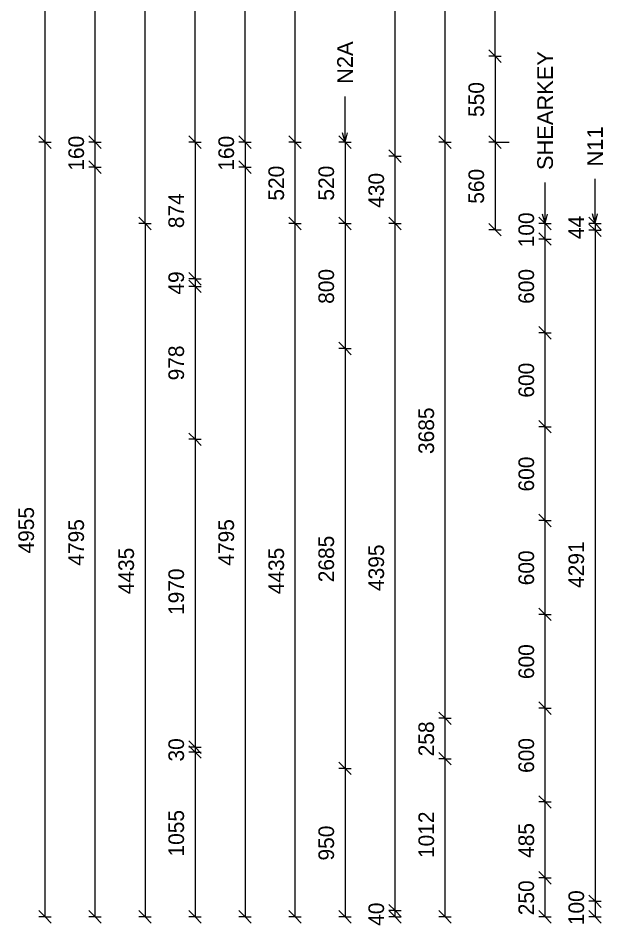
# Model space of a CAD drawing. Header units: millimetres. Extents: x -3747 to 9422, y -2678 to 8176.
# Drawn here: x -3747 to -5, y -1452 to 4353 of the extents above; entities that cross this region are included whole.
import ezdxf

# ---------------------------------------------------------------- set-up
doc = ezdxf.new("R2010")
doc.units = ezdxf.units.MM
for name, color, linetype, lineweight in [('A-ANNO-DIMS', 211, 'Continuous', 9), ('A-ANNO-DIMS-40', 211, 'Continuous', 9), ('A-DETL-MBND', 5, 'Continuous', 18), ('A-DETL-THIN', 151, 'Continuous', 18), ('G-ANNO-TEXT', 231, 'Continuous', 9)]:
    doc.layers.add(name, color=color, linetype=linetype, lineweight=lineweight)
doc.styles.add('Arial_1', font='arial.ttf', dxfattribs={"height": 100})
doc.styles.add('Nirmala UI Semilight', font='NirmalaS.ttf', dxfattribs={"height": 100})
doc.dimstyles.new('Arrow_Filled_-_2_5_NI_UI', dxfattribs={"dimscale": 304.8, "dimtxt": 104.736395, "dimasz": 0.262467, "dimexe": 0.131234, "dimexo": 0.0625, "dimgap": 0.131234, "dimtad": 1, "dimdec": 4, "dimzin": 0, "dimdsep": 46, "dimtxsty": 'Nirmala UI Semilight', "dimblk1": 'OBLIQUE', "dimblk2": 'OBLIQUE', "dimsah": 1, "dimcen": 0.09, "dimazin": 0, "dimtfac": 1, "dimtdec": 4, "dimtix": 1, "dimtmove": 0, "dimatfit": 3, "dimfxl": 0.131234, "dimfxlon": 1, "dimtvp": 1, "dimtolj": 1, "dimtzin": 0, "dimarcsym": 2})

# ---------------------------------------------------------------- blocks, each defined once
blk = doc.blocks.new('DIMBLOCK1-Elevation Front')
at = {"layer": 'A-ANNO-DIMS-40'}
for p, q in [((-3254.8, 3400), (-3294.8, 3440)), ((-3254.8, 3400), (-3294.8, 3400)), ((-3254.8, -1395), (-3254.8, 3400)), ((-3254.8, 3400), (-3214.8, 3360)), ((-3254.8, 3400), (-3214.8, 3400)), ((-3254.8, -1395), (-3294.8, -1355)), ((-3254.8, -1395), (-3294.8, -1395)), ((-3254.8, -1395), (-3214.8, -1435)), ((-3254.8, -1395), (-3214.8, -1395))]:
    blk.add_line(p, q, dxfattribs=at)
at = {"layer": 'A-ANNO-DIMS-40', "color": 0, "insert": (-3425.3, 851.1), "char_height": 100, "width": 363.34, "attachment_point": 1, "rotation": 90, "line_spacing_factor": 1.142579, "style": 'Nirmala UI Semilight'}
blk.add_mtext('4795', dxfattribs=at)
blk = doc.blocks.new('_Oblique')
at = {"color": 0, "linetype": 'ByBlock', "lineweight": -2}
blk.add_line((-0.5, -0.5), (0.5, 0.5), dxfattribs=at)
blk = doc.blocks.new('DIMBLOCK2-Elevation Front')
at = {"layer": 'A-ANNO-DIMS-40'}
for p, q in [((-3254.8, 3560), (-3294.8, 3600)), ((-3254.8, 3560), (-3294.8, 3560)), ((-3254.8, 3400), (-3254.8, 3560)), ((-3254.8, 3560), (-3214.8, 3520)), ((-3254.8, 3560), (-3214.8, 3560)), ((-3254.8, 3400), (-3294.8, 3440)), ((-3254.8, 3400), (-3294.8, 3400)), ((-3254.8, 3400), (-3214.8, 3360)), ((-3254.8, 3400), (-3214.8, 3400))]:
    blk.add_line(p, q, dxfattribs=at)
at = {"layer": 'A-ANNO-DIMS-40', "color": 0, "insert": (-3425.3, 3377.2), "char_height": 100, "width": 246.797, "attachment_point": 1, "rotation": 90, "line_spacing_factor": 1.142579, "style": 'Nirmala UI Semilight'}
blk.add_mtext('160', dxfattribs=at)
blk = doc.blocks.new('DIMBLOCK17-Elevation Front')
at = {"layer": 'A-ANNO-DIMS-40'}
for p, q in [((-54.8, 3040), (-94.8, 3080)), ((-54.8, 3040), (-94.8, 3040)), ((-54.8, 2996), (-94.8, 3036)), ((-54.8, 3040), (-54.8, 2996)), ((-54.8, 3040), (-14.8, 3000)), ((-54.8, 3040), (-14.8, 3040)), ((-54.8, 2996), (-94.8, 2996)), ((-54.8, 2996), (-14.8, 2956)), ((-54.8, 2996), (-14.8, 2996))]:
    blk.add_line(p, q, dxfattribs=at)
at = {"layer": 'A-ANNO-DIMS-40', "color": 0, "insert": (-225.3, 2939.9), "char_height": 100, "width": 187.383, "attachment_point": 1, "rotation": 90, "line_spacing_factor": 1.142579, "style": 'Nirmala UI Semilight'}
blk.add_mtext('44', dxfattribs=at)
blk = doc.blocks.new('DIMBLOCK18-Elevation Front')
at = {"layer": 'A-ANNO-DIMS-40'}
for p, q in [((-54.8, 2996), (-94.8, 3036)), ((-54.8, 2996), (-94.8, 2996)), ((-54.8, 2996), (-54.8, -1295)), ((-54.8, 2996), (-14.8, 2956)), ((-54.8, 2996), (-14.8, 2996)), ((-54.8, -1295), (-94.8, -1255)), ((-54.8, -1295), (-94.8, -1295)), ((-54.8, -1295), (-14.8, -1335)), ((-54.8, -1295), (-14.8, -1295))]:
    blk.add_line(p, q, dxfattribs=at)
at = {"layer": 'A-ANNO-DIMS-40', "color": 0, "insert": (-225.3, 708.6), "char_height": 100, "width": 340.488, "attachment_point": 1, "rotation": 90, "line_spacing_factor": 1.142579, "style": 'Nirmala UI Semilight'}
blk.add_mtext('4291', dxfattribs=at)
blk = doc.blocks.new('DIMBLOCK19-Elevation Front')
at = {"layer": 'A-ANNO-DIMS-40'}
for p, q in [((-54.8, -1295), (-94.8, -1255)), ((-54.8, -1295), (-94.8, -1295)), ((-54.8, -1295), (-54.8, -1395)), ((-54.8, -1295), (-14.8, -1335)), ((-54.8, -1295), (-14.8, -1295)), ((-54.8, -1395), (-94.8, -1355)), ((-54.8, -1395), (-94.8, -1395)), ((-54.8, -1395), (-14.8, -1435)), ((-54.8, -1395), (-14.8, -1395))]:
    blk.add_line(p, q, dxfattribs=at)
at = {"layer": 'A-ANNO-DIMS-40', "color": 0, "insert": (-225.3, -1447.8), "char_height": 100, "width": 246.797, "attachment_point": 1, "rotation": 90, "line_spacing_factor": 1.142579, "style": 'Nirmala UI Semilight'}
blk.add_mtext('100', dxfattribs=at)
blk = doc.blocks.new('DIMBLOCK22-Elevation Front')
at = {"layer": 'A-ANNO-DIMS-40'}
for p, q in [((-694.8, 4110), (-734.8, 4150)), ((-694.8, 4110), (-734.8, 4110)), ((-694.8, 4110), (-694.8, 3560)), ((-694.8, 4110), (-654.8, 4070)), ((-694.8, 4110), (-654.8, 4110)), ((-694.8, 3560), (-734.8, 3600)), ((-694.8, 3560), (-734.8, 3560)), ((-694.8, 3560), (-654.8, 3520)), ((-694.8, 3560), (-603.7, 3560))]:
    blk.add_line(p, q, dxfattribs=at)
at = {"layer": 'A-ANNO-DIMS-40', "color": 0, "insert": (-865.3, 3720.7), "char_height": 100, "width": 274.219, "attachment_point": 1, "rotation": 90, "line_spacing_factor": 1.142579, "style": 'Nirmala UI Semilight'}
blk.add_mtext('550', dxfattribs=at)
blk = doc.blocks.new('DIMBLOCK23-Elevation Front')
at = {"layer": 'A-ANNO-DIMS-40'}
for p, q in [((-694.8, 3560), (-734.8, 3600)), ((-694.8, 3560), (-734.8, 3560)), ((-694.8, 3560), (-694.8, 3000)), ((-694.8, 3560), (-654.8, 3520)), ((-694.8, 3560), (-603.7, 3560)), ((-694.8, 3000), (-734.8, 3040)), ((-694.8, 3000), (-734.8, 3000)), ((-694.8, 3000), (-654.8, 2960)), ((-694.8, 3000), (-654.8, 3000))]:
    blk.add_line(p, q, dxfattribs=at)
at = {"layer": 'A-ANNO-DIMS-40', "color": 0, "insert": (-865.3, 3165.7), "char_height": 100, "width": 274.219, "attachment_point": 1, "rotation": 90, "line_spacing_factor": 1.142579, "style": 'Nirmala UI Semilight'}
blk.add_mtext('560', dxfattribs=at)
blk = doc.blocks.new('DIMBLOCK24-Elevation Front')
at = {"layer": 'A-ANNO-DIMS-40'}
for p, q in [((-1334.8, -1355), (-1374.8, -1315)), ((-1334.8, -1355), (-1374.8, -1355)), ((-1334.8, -1395), (-1374.8, -1355)), ((-1334.8, -1395), (-1334.8, -1355)), ((-1334.8, -1355), (-1294.8, -1395)), ((-1334.8, -1355), (-1294.8, -1355)), ((-1334.8, -1395), (-1374.8, -1395)), ((-1334.8, -1395), (-1294.8, -1435)), ((-1334.8, -1395), (-1294.8, -1395))]:
    blk.add_line(p, q, dxfattribs=at)
at = {"layer": 'A-ANNO-DIMS-40', "color": 0, "insert": (-1505.3, -1452.1), "char_height": 100, "width": 185.098, "attachment_point": 1, "rotation": 90, "line_spacing_factor": 1.142579, "style": 'Nirmala UI Semilight'}
blk.add_mtext('40', dxfattribs=at)
blk = doc.blocks.new('DIMBLOCK25-Elevation Front')
at = {"layer": 'A-ANNO-DIMS-40'}
for p, q in [((-1334.8, 3040), (-1374.8, 3080)), ((-1334.8, 3040), (-1374.8, 3040)), ((-1334.8, -1355), (-1334.8, 3040)), ((-1334.8, 3040), (-1294.8, 3000)), ((-1334.8, 3040), (-1294.8, 3040)), ((-1334.8, -1355), (-1374.8, -1315)), ((-1334.8, -1355), (-1374.8, -1355)), ((-1334.8, -1355), (-1294.8, -1395)), ((-1334.8, -1355), (-1294.8, -1355))]:
    blk.add_line(p, q, dxfattribs=at)
at = {"layer": 'A-ANNO-DIMS-40', "color": 0, "insert": (-1505.3, 689.2), "char_height": 100, "width": 367.91, "attachment_point": 1, "rotation": 90, "line_spacing_factor": 1.142579, "style": 'Nirmala UI Semilight'}
blk.add_mtext('4395', dxfattribs=at)
blk = doc.blocks.new('DIMBLOCK26-Elevation Front')
at = {"layer": 'A-ANNO-DIMS-40'}
for p, q in [((-1334.8, 3470), (-1374.8, 3510)), ((-1334.8, 3470), (-1374.8, 3470)), ((-1334.8, 3040), (-1334.8, 3470)), ((-1334.8, 3470), (-1294.8, 3430)), ((-1334.8, 3470), (-1294.8, 3470)), ((-1334.8, 3040), (-1374.8, 3080)), ((-1334.8, 3040), (-1374.8, 3040)), ((-1334.8, 3040), (-1294.8, 3000)), ((-1334.8, 3040), (-1294.8, 3040))]:
    blk.add_line(p, q, dxfattribs=at)
at = {"layer": 'A-ANNO-DIMS-40', "color": 0, "insert": (-1505.3, 3139.8), "char_height": 100, "width": 276.504, "attachment_point": 1, "rotation": 90, "line_spacing_factor": 1.142579, "style": 'Nirmala UI Semilight'}
blk.add_mtext('430', dxfattribs=at)
blk = doc.blocks.new('DIMBLOCK37-Elevation Front')
at = {"layer": 'A-ANNO-DIMS-40'}
for p, q in [((-374.8, -1145), (-414.8, -1105)), ((-374.8, -1145), (-414.8, -1145)), ((-374.8, -1395), (-374.8, -1145)), ((-374.8, -1145), (-334.8, -1185)), ((-374.8, -1145), (-334.8, -1145)), ((-374.8, -1395), (-414.8, -1355)), ((-374.8, -1395), (-414.8, -1395)), ((-374.8, -1395), (-334.8, -1435)), ((-374.8, -1395), (-334.8, -1395))]:
    blk.add_line(p, q, dxfattribs=at)
at = {"layer": 'A-ANNO-DIMS-40', "color": 0, "insert": (-545.3, -1384.3), "char_height": 100, "width": 274.219, "attachment_point": 1, "rotation": 90, "line_spacing_factor": 1.142579, "style": 'Nirmala UI Semilight'}
blk.add_mtext('250', dxfattribs=at)
blk = doc.blocks.new('DIMBLOCK38-Elevation Front')
at = {"layer": 'A-ANNO-DIMS-40'}
for p, q in [((-374.8, -660), (-414.8, -620)), ((-374.8, -660), (-414.8, -660)), ((-374.8, -1145), (-374.8, -660)), ((-374.8, -660), (-334.8, -700)), ((-374.8, -660), (-334.8, -660)), ((-374.8, -1145), (-414.8, -1105)), ((-374.8, -1145), (-414.8, -1145)), ((-374.8, -1145), (-334.8, -1185)), ((-374.8, -1145), (-334.8, -1145))]:
    blk.add_line(p, q, dxfattribs=at)
at = {"layer": 'A-ANNO-DIMS-40', "color": 0, "insert": (-545.3, -1017.7), "char_height": 100, "width": 276.504, "attachment_point": 1, "rotation": 90, "line_spacing_factor": 1.142579, "style": 'Nirmala UI Semilight'}
blk.add_mtext('485', dxfattribs=at)
blk = doc.blocks.new('DIMBLOCK39-Elevation Front')
at = {"layer": 'A-ANNO-DIMS-40'}
for p, q in [((-374.8, -60), (-414.8, -20)), ((-374.8, -60), (-414.8, -60)), ((-374.8, -660), (-374.8, -60)), ((-374.8, -60), (-334.8, -100)), ((-374.8, -60), (-334.8, -60)), ((-374.8, -660), (-414.8, -620)), ((-374.8, -660), (-414.8, -660)), ((-374.8, -660), (-334.8, -700)), ((-374.8, -660), (-334.8, -660))]:
    blk.add_line(p, q, dxfattribs=at)
at = {"layer": 'A-ANNO-DIMS-40', "color": 0, "insert": (-545.3, -474.3), "char_height": 100, "width": 274.219, "attachment_point": 1, "rotation": 90, "line_spacing_factor": 1.142579, "style": 'Nirmala UI Semilight'}
blk.add_mtext('600', dxfattribs=at)
blk = doc.blocks.new('DIMBLOCK40-Elevation Front')
at = {"layer": 'A-ANNO-DIMS-40'}
for p, q in [((-374.8, 540), (-414.8, 580)), ((-374.8, 540), (-414.8, 540)), ((-374.8, -60), (-374.8, 540)), ((-374.8, 540), (-334.8, 500)), ((-374.8, 540), (-334.8, 540)), ((-374.8, -60), (-414.8, -20)), ((-374.8, -60), (-414.8, -60)), ((-374.8, -60), (-334.8, -100)), ((-374.8, -60), (-334.8, -60))]:
    blk.add_line(p, q, dxfattribs=at)
at = {"layer": 'A-ANNO-DIMS-40', "color": 0, "insert": (-545.3, 125.7), "char_height": 100, "width": 274.219, "attachment_point": 1, "rotation": 90, "line_spacing_factor": 1.142579, "style": 'Nirmala UI Semilight'}
blk.add_mtext('600', dxfattribs=at)
blk = doc.blocks.new('DIMBLOCK41-Elevation Front')
at = {"layer": 'A-ANNO-DIMS-40'}
for p, q in [((-374.8, 1140), (-414.8, 1180)), ((-374.8, 1140), (-414.8, 1140)), ((-374.8, 540), (-374.8, 1140)), ((-374.8, 1140), (-334.8, 1100)), ((-374.8, 1140), (-334.8, 1140)), ((-374.8, 540), (-414.8, 580)), ((-374.8, 540), (-414.8, 540)), ((-374.8, 540), (-334.8, 500)), ((-374.8, 540), (-334.8, 540))]:
    blk.add_line(p, q, dxfattribs=at)
at = {"layer": 'A-ANNO-DIMS-40', "color": 0, "insert": (-545.3, 725.7), "char_height": 100, "width": 274.219, "attachment_point": 1, "rotation": 90, "line_spacing_factor": 1.142579, "style": 'Nirmala UI Semilight'}
blk.add_mtext('600', dxfattribs=at)
blk = doc.blocks.new('DIMBLOCK42-Elevation Front')
at = {"layer": 'A-ANNO-DIMS-40'}
for p, q in [((-374.8, 1740), (-414.8, 1780)), ((-374.8, 1740), (-414.8, 1740)), ((-374.8, 1140), (-374.8, 1740)), ((-374.8, 1740), (-334.8, 1700)), ((-374.8, 1740), (-334.8, 1740)), ((-374.8, 1140), (-414.8, 1180)), ((-374.8, 1140), (-414.8, 1140)), ((-374.8, 1140), (-334.8, 1100)), ((-374.8, 1140), (-334.8, 1140))]:
    blk.add_line(p, q, dxfattribs=at)
at = {"layer": 'A-ANNO-DIMS-40', "color": 0, "insert": (-545.3, 1325.7), "char_height": 100, "width": 274.219, "attachment_point": 1, "rotation": 90, "line_spacing_factor": 1.142579, "style": 'Nirmala UI Semilight'}
blk.add_mtext('600', dxfattribs=at)
blk = doc.blocks.new('DIMBLOCK43-Elevation Front')
at = {"layer": 'A-ANNO-DIMS-40'}
for p, q in [((-374.8, 2340), (-414.8, 2380)), ((-374.8, 2340), (-414.8, 2340)), ((-374.8, 1740), (-374.8, 2340)), ((-374.8, 2340), (-334.8, 2300)), ((-374.8, 2340), (-334.8, 2340)), ((-374.8, 1740), (-414.8, 1780)), ((-374.8, 1740), (-414.8, 1740)), ((-374.8, 1740), (-334.8, 1700)), ((-374.8, 1740), (-334.8, 1740))]:
    blk.add_line(p, q, dxfattribs=at)
at = {"layer": 'A-ANNO-DIMS-40', "color": 0, "insert": (-545.3, 1925.7), "char_height": 100, "width": 274.219, "attachment_point": 1, "rotation": 90, "line_spacing_factor": 1.142579, "style": 'Nirmala UI Semilight'}
blk.add_mtext('600', dxfattribs=at)
blk = doc.blocks.new('DIMBLOCK44-Elevation Front')
at = {"layer": 'A-ANNO-DIMS-40'}
for p, q in [((-374.8, 2940), (-414.8, 2980)), ((-374.8, 2940), (-414.8, 2940)), ((-374.8, 2340), (-374.8, 2940)), ((-374.8, 2940), (-334.8, 2900)), ((-374.8, 2940), (-334.8, 2940)), ((-374.8, 2340), (-414.8, 2380)), ((-374.8, 2340), (-414.8, 2340)), ((-374.8, 2340), (-334.8, 2300)), ((-374.8, 2340), (-334.8, 2340))]:
    blk.add_line(p, q, dxfattribs=at)
at = {"layer": 'A-ANNO-DIMS-40', "color": 0, "insert": (-545.3, 2525.7), "char_height": 100, "width": 274.219, "attachment_point": 1, "rotation": 90, "line_spacing_factor": 1.142579, "style": 'Nirmala UI Semilight'}
blk.add_mtext('600', dxfattribs=at)
blk = doc.blocks.new('DIMBLOCK45-Elevation Front')
at = {"layer": 'A-ANNO-DIMS-40'}
for p, q in [((-374.8, 3040), (-414.8, 3080)), ((-374.8, 3040), (-414.8, 3040)), ((-374.8, 2940), (-374.8, 3040)), ((-374.8, 3040), (-334.8, 3000)), ((-374.8, 3040), (-334.8, 3040)), ((-374.8, 2940), (-414.8, 2980)), ((-374.8, 2940), (-414.8, 2940)), ((-374.8, 2940), (-334.8, 2900)), ((-374.8, 2940), (-334.8, 2940))]:
    blk.add_line(p, q, dxfattribs=at)
at = {"layer": 'A-ANNO-DIMS-40', "color": 0, "insert": (-545.3, 2887.2), "char_height": 100, "width": 246.797, "attachment_point": 1, "rotation": 90, "line_spacing_factor": 1.142579, "style": 'Nirmala UI Semilight'}
blk.add_mtext('100', dxfattribs=at)
blk = doc.blocks.new('DIMBLOCK48-Elevation Front')
at = {"layer": 'A-ANNO-DIMS-40'}
for p, q in [((-1654.8, 3560), (-1694.8, 3600)), ((-1654.8, 3560), (-1694.8, 3560)), ((-1654.8, 3560), (-1654.8, 3040)), ((-1654.8, 3560), (-1614.8, 3520)), ((-1654.8, 3560), (-1614.8, 3560)), ((-1654.8, 3040), (-1694.8, 3080)), ((-1654.8, 3040), (-1694.8, 3040)), ((-1654.8, 3040), (-1614.8, 3000)), ((-1654.8, 3040), (-1614.8, 3040))]:
    blk.add_line(p, q, dxfattribs=at)
at = {"layer": 'A-ANNO-DIMS-40', "color": 0, "insert": (-1825.3, 3185.7), "char_height": 100, "width": 274.219, "attachment_point": 1, "rotation": 90, "line_spacing_factor": 1.142579, "style": 'Nirmala UI Semilight'}
blk.add_mtext('520', dxfattribs=at)
blk = doc.blocks.new('DIMBLOCK49-Elevation Front')
at = {"layer": 'A-ANNO-DIMS-40'}
for p, q in [((-1654.8, 3040), (-1694.8, 3080)), ((-1654.8, 3040), (-1694.8, 3040)), ((-1654.8, 3040), (-1654.8, 2240)), ((-1654.8, 3040), (-1614.8, 3000)), ((-1654.8, 3040), (-1614.8, 3040)), ((-1654.8, 2240), (-1694.8, 2280)), ((-1654.8, 2240), (-1694.8, 2240)), ((-1654.8, 2240), (-1614.8, 2200)), ((-1654.8, 2240), (-1614.8, 2240))]:
    blk.add_line(p, q, dxfattribs=at)
at = {"layer": 'A-ANNO-DIMS-40', "color": 0, "insert": (-1825.3, 2525.7), "char_height": 100, "width": 274.219, "attachment_point": 1, "rotation": 90, "line_spacing_factor": 1.142579, "style": 'Nirmala UI Semilight'}
blk.add_mtext('800', dxfattribs=at)
blk = doc.blocks.new('DIMBLOCK50-Elevation Front')
at = {"layer": 'A-ANNO-DIMS-40'}
for p, q in [((-1654.8, 2240), (-1694.8, 2280)), ((-1654.8, 2240), (-1694.8, 2240)), ((-1654.8, 2240), (-1654.8, -445)), ((-1654.8, 2240), (-1614.8, 2200)), ((-1654.8, 2240), (-1614.8, 2240)), ((-1654.8, -445), (-1694.8, -405)), ((-1654.8, -445), (-1694.8, -445)), ((-1654.8, -445), (-1614.8, -485)), ((-1654.8, -445), (-1614.8, -445))]:
    blk.add_line(p, q, dxfattribs=at)
at = {"layer": 'A-ANNO-DIMS-40', "color": 0, "insert": (-1825.3, 745.2), "char_height": 100, "width": 365.625, "attachment_point": 1, "rotation": 90, "line_spacing_factor": 1.142579, "style": 'Nirmala UI Semilight'}
blk.add_mtext('2685', dxfattribs=at)
blk = doc.blocks.new('DIMBLOCK51-Elevation Front')
at = {"layer": 'A-ANNO-DIMS-40'}
for p, q in [((-1654.8, -445), (-1694.8, -405)), ((-1654.8, -445), (-1694.8, -445)), ((-1654.8, -445), (-1654.8, -1395)), ((-1654.8, -445), (-1614.8, -485)), ((-1654.8, -445), (-1614.8, -445)), ((-1654.8, -1395), (-1694.8, -1355)), ((-1654.8, -1395), (-1694.8, -1395)), ((-1654.8, -1395), (-1614.8, -1435)), ((-1654.8, -1395), (-1614.8, -1395))]:
    blk.add_line(p, q, dxfattribs=at)
at = {"layer": 'A-ANNO-DIMS-40', "color": 0, "insert": (-1825.3, -1034.3), "char_height": 100, "width": 274.219, "attachment_point": 1, "rotation": 90, "line_spacing_factor": 1.142579, "style": 'Nirmala UI Semilight'}
blk.add_mtext('950', dxfattribs=at)
blk = doc.blocks.new('DIMBLOCK73-Elevation Front')
at = {"layer": 'A-ANNO-DIMS-40'}
for p, q in [((-1974.8, 3040), (-2014.8, 3080)), ((-1974.8, 3040), (-2014.8, 3040)), ((-1974.8, -1395), (-1974.8, 3040)), ((-1974.8, 3040), (-1934.8, 3000)), ((-1974.8, 3040), (-1934.8, 3040)), ((-1974.8, -1395), (-2014.8, -1355)), ((-1974.8, -1395), (-2014.8, -1395)), ((-1974.8, -1395), (-1934.8, -1435)), ((-1974.8, -1395), (-1934.8, -1395))]:
    blk.add_line(p, q, dxfattribs=at)
at = {"layer": 'A-ANNO-DIMS-40', "color": 0, "insert": (-2145.3, 668.3), "char_height": 100, "width": 370.196, "attachment_point": 1, "rotation": 90, "line_spacing_factor": 1.142579, "style": 'Nirmala UI Semilight'}
blk.add_mtext('4435', dxfattribs=at)
blk = doc.blocks.new('DIMBLOCK74-Elevation Front')
at = {"layer": 'A-ANNO-DIMS-40'}
for p, q in [((-1974.8, 3560), (-2014.8, 3600)), ((-1974.8, 3560), (-2014.8, 3560)), ((-1974.8, 3040), (-1974.8, 3560)), ((-1974.8, 3560), (-1934.8, 3520)), ((-1974.8, 3560), (-1934.8, 3560)), ((-1974.8, 3040), (-2014.8, 3080)), ((-1974.8, 3040), (-2014.8, 3040)), ((-1974.8, 3040), (-1934.8, 3000)), ((-1974.8, 3040), (-1934.8, 3040))]:
    blk.add_line(p, q, dxfattribs=at)
at = {"layer": 'A-ANNO-DIMS-40', "color": 0, "insert": (-2145.3, 3185.7), "char_height": 100, "width": 274.219, "attachment_point": 1, "rotation": 90, "line_spacing_factor": 1.142579, "style": 'Nirmala UI Semilight'}
blk.add_mtext('520', dxfattribs=at)
blk = doc.blocks.new('DIMBLOCK75-Elevation Front')
at = {"layer": 'A-ANNO-DIMS-40'}
for p, q in [((-2294.8, 3560), (-2334.8, 3600)), ((-2294.8, 3560), (-2334.8, 3560)), ((-2294.8, 3560), (-2294.8, 3400)), ((-2294.8, 3560), (-2254.8, 3520)), ((-2294.8, 3560), (-2254.8, 3560)), ((-2294.8, 3400), (-2334.8, 3440)), ((-2294.8, 3400), (-2334.8, 3400)), ((-2294.8, 3400), (-2254.8, 3360)), ((-2294.8, 3400), (-2254.8, 3400))]:
    blk.add_line(p, q, dxfattribs=at)
at = {"layer": 'A-ANNO-DIMS-40', "color": 0, "insert": (-2465.3, 3377.2), "char_height": 100, "width": 246.797, "attachment_point": 1, "rotation": 90, "line_spacing_factor": 1.142579, "style": 'Nirmala UI Semilight'}
blk.add_mtext('160', dxfattribs=at)
blk = doc.blocks.new('DIMBLOCK76-Elevation Front')
at = {"layer": 'A-ANNO-DIMS-40'}
for p, q in [((-2294.8, 3400), (-2334.8, 3440)), ((-2294.8, 3400), (-2334.8, 3400)), ((-2294.8, 3400), (-2294.8, -1395)), ((-2294.8, 3400), (-2254.8, 3360)), ((-2294.8, 3400), (-2254.8, 3400)), ((-2294.8, -1395), (-2334.8, -1355)), ((-2294.8, -1395), (-2334.8, -1395)), ((-2294.8, -1395), (-2254.8, -1435)), ((-2294.8, -1395), (-2254.8, -1395))]:
    blk.add_line(p, q, dxfattribs=at)
at = {"layer": 'A-ANNO-DIMS-40', "color": 0, "insert": (-2465.3, 851.1), "char_height": 100, "width": 363.34, "attachment_point": 1, "rotation": 90, "line_spacing_factor": 1.142579, "style": 'Nirmala UI Semilight'}
blk.add_mtext('4795', dxfattribs=at)
blk = doc.blocks.new('DIMBLOCK83-Elevation Front')
at = {"layer": 'A-ANNO-DIMS-40'}
for p, q in [((-2934.8, 3040), (-2974.8, 3080)), ((-2934.8, 3040), (-2974.8, 3040)), ((-2934.8, 3040), (-2934.8, -1395)), ((-2934.8, 3040), (-2894.8, 3000)), ((-2934.8, 3040), (-2894.8, 3040)), ((-2934.8, -1395), (-2974.8, -1355)), ((-2934.8, -1395), (-2974.8, -1395)), ((-2934.8, -1395), (-2894.8, -1435)), ((-2934.8, -1395), (-2894.8, -1395))]:
    blk.add_line(p, q, dxfattribs=at)
at = {"layer": 'A-ANNO-DIMS-40', "color": 0, "insert": (-3105.3, 668.3), "char_height": 100, "width": 370.196, "attachment_point": 1, "rotation": 90, "line_spacing_factor": 1.142579, "style": 'Nirmala UI Semilight'}
blk.add_mtext('4435', dxfattribs=at)
blk = doc.blocks.new('DIMBLOCK84-Elevation Front')
at = {"layer": 'A-ANNO-DIMS-40'}
for p, q in [((-3574.8, 3560), (-3614.8, 3600)), ((-3574.8, 3560), (-3614.8, 3560)), ((-3574.8, -1395), (-3574.8, 3560)), ((-3574.8, 3560), (-3534.8, 3520)), ((-3574.8, 3560), (-3534.8, 3560)), ((-3574.8, -1395), (-3614.8, -1355)), ((-3574.8, -1395), (-3614.8, -1395)), ((-3574.8, -1395), (-3534.8, -1435)), ((-3574.8, -1395), (-3534.8, -1395))]:
    blk.add_line(p, q, dxfattribs=at)
at = {"layer": 'A-ANNO-DIMS-40', "color": 0, "insert": (-3745.3, 929.2), "char_height": 100, "width": 367.91, "attachment_point": 1, "rotation": 90, "line_spacing_factor": 1.142579, "style": 'Nirmala UI Semilight'}
blk.add_mtext('4955', dxfattribs=at)
blk = doc.blocks.new('DIMBLOCK89-Elevation Front')
at = {"layer": 'A-ANNO-DIMS-40'}
for p, q in [((-2614.8, 3560), (-2654.8, 3600)), ((-2614.8, 3560), (-2654.8, 3560)), ((-2614.8, 3560), (-2614.8, 2685.9)), ((-2614.8, 3560), (-2574.8, 3520)), ((-2614.8, 3560), (-2574.8, 3560)), ((-2614.8, 2685.9), (-2654.8, 2725.9)), ((-2614.8, 2685.9), (-2654.8, 2685.9)), ((-2614.8, 2685.9), (-2574.8, 2645.9)), ((-2614.8, 2685.9), (-2574.8, 2685.9))]:
    blk.add_line(p, q, dxfattribs=at)
at = {"layer": 'A-ANNO-DIMS-40', "color": 0, "insert": (-2785.3, 3009.6), "char_height": 100, "width": 271.934, "attachment_point": 1, "rotation": 90, "line_spacing_factor": 1.142579, "style": 'Nirmala UI Semilight'}
blk.add_mtext('874', dxfattribs=at)
blk = doc.blocks.new('DIMBLOCK90-Elevation Front')
at = {"layer": 'A-ANNO-DIMS-40'}
for p, q in [((-2614.8, 2685.9), (-2654.8, 2725.9)), ((-2614.8, 2685.9), (-2654.8, 2685.9)), ((-2614.8, 2637.3), (-2654.8, 2677.3)), ((-2614.8, 2685.9), (-2614.8, 2637.3)), ((-2614.8, 2685.9), (-2574.8, 2645.9)), ((-2614.8, 2685.9), (-2574.8, 2685.9)), ((-2614.8, 2637.3), (-2654.8, 2637.3)), ((-2614.8, 2637.3), (-2574.8, 2597.3)), ((-2614.8, 2637.3), (-2574.8, 2637.3))]:
    blk.add_line(p, q, dxfattribs=at)
at = {"layer": 'A-ANNO-DIMS-40', "color": 0, "insert": (-2785.3, 2584.5), "char_height": 100, "width": 185.098, "attachment_point": 1, "rotation": 90, "line_spacing_factor": 1.142579, "style": 'Nirmala UI Semilight'}
blk.add_mtext('49', dxfattribs=at)
blk = doc.blocks.new('DIMBLOCK91-Elevation Front')
at = {"layer": 'A-ANNO-DIMS-40'}
for p, q in [((-2614.8, 2637.3), (-2654.8, 2677.3)), ((-2614.8, 2637.3), (-2654.8, 2637.3)), ((-2614.8, 2637.3), (-2614.8, 1659.6)), ((-2614.8, 2637.3), (-2574.8, 2597.3)), ((-2614.8, 2637.3), (-2574.8, 2637.3)), ((-2614.8, 1659.6), (-2654.8, 1699.6)), ((-2614.8, 1659.6), (-2654.8, 1659.6)), ((-2614.8, 1659.6), (-2574.8, 1619.6)), ((-2614.8, 1659.6), (-2574.8, 1659.6))]:
    blk.add_line(p, q, dxfattribs=at)
at = {"layer": 'A-ANNO-DIMS-40', "color": 0, "insert": (-2785.3, 2036.1), "char_height": 100, "width": 269.649, "attachment_point": 1, "rotation": 90, "line_spacing_factor": 1.142579, "style": 'Nirmala UI Semilight'}
blk.add_mtext('978', dxfattribs=at)
blk = doc.blocks.new('DIMBLOCK92-Elevation Front')
at = {"layer": 'A-ANNO-DIMS-40'}
for p, q in [((-2614.8, 1659.6), (-2654.8, 1699.6)), ((-2614.8, 1659.6), (-2654.8, 1659.6)), ((-2614.8, 1659.6), (-2614.8, -309.9)), ((-2614.8, 1659.6), (-2574.8, 1619.6)), ((-2614.8, 1659.6), (-2574.8, 1659.6)), ((-2614.8, -309.9), (-2654.8, -269.9)), ((-2614.8, -309.9), (-2654.8, -309.9)), ((-2614.8, -309.9), (-2574.8, -349.9)), ((-2614.8, -309.9), (-2574.8, -309.9))]:
    blk.add_line(p, q, dxfattribs=at)
at = {"layer": 'A-ANNO-DIMS-40', "color": 0, "insert": (-2785.3, 535.8), "char_height": 100, "width": 333.633, "attachment_point": 1, "rotation": 90, "line_spacing_factor": 1.142579, "style": 'Nirmala UI Semilight'}
blk.add_mtext('1970', dxfattribs=at)
blk = doc.blocks.new('DIMBLOCK93-Elevation Front')
at = {"layer": 'A-ANNO-DIMS-40'}
for p, q in [((-2614.8, -309.9), (-2654.8, -269.9)), ((-2614.8, -340.4), (-2654.8, -300.4)), ((-2614.8, -309.9), (-2654.8, -309.9)), ((-2614.8, -340.4), (-2654.8, -340.4)), ((-2614.8, -309.9), (-2614.8, -340.4)), ((-2614.8, -309.9), (-2574.8, -349.9)), ((-2614.8, -309.9), (-2574.8, -309.9)), ((-2614.8, -340.4), (-2574.8, -380.4)), ((-2614.8, -340.4), (-2574.8, -340.4))]:
    blk.add_line(p, q, dxfattribs=at)
at = {"layer": 'A-ANNO-DIMS-40', "color": 0, "insert": (-2785.3, -401.3), "char_height": 100, "width": 182.813, "attachment_point": 1, "rotation": 90, "line_spacing_factor": 1.142579, "style": 'Nirmala UI Semilight'}
blk.add_mtext('30', dxfattribs=at)
blk = doc.blocks.new('DIMBLOCK94-Elevation Front')
at = {"layer": 'A-ANNO-DIMS-40'}
for p, q in [((-2614.8, -340.4), (-2654.8, -300.4)), ((-2614.8, -340.4), (-2654.8, -340.4)), ((-2614.8, -340.4), (-2614.8, -1395)), ((-2614.8, -340.4), (-2574.8, -380.4)), ((-2614.8, -340.4), (-2574.8, -340.4)), ((-2614.8, -1395), (-2654.8, -1355)), ((-2614.8, -1395), (-2654.8, -1395)), ((-2614.8, -1395), (-2574.8, -1435)), ((-2614.8, -1395), (-2574.8, -1395))]:
    blk.add_line(p, q, dxfattribs=at)
at = {"layer": 'A-ANNO-DIMS-40', "color": 0, "insert": (-2785.3, -1008.6), "char_height": 100, "width": 338.203, "attachment_point": 1, "rotation": 90, "line_spacing_factor": 1.142579, "style": 'Nirmala UI Semilight'}
blk.add_mtext('1055', dxfattribs=at)
blk = doc.blocks.new('DIMBLOCK101-Elevation Front')
at = {"layer": 'A-ANNO-DIMS-40'}
for p, q in [((-1014.8, -383), (-1054.8, -343)), ((-1014.8, -383), (-1054.8, -383)), ((-1014.8, -1395), (-1014.8, -383)), ((-1014.8, -383), (-974.8, -423)), ((-1014.8, -383), (-974.8, -383)), ((-1014.8, -1395), (-1054.8, -1355)), ((-1014.8, -1395), (-1054.8, -1395)), ((-1014.8, -1395), (-974.8, -1435)), ((-1014.8, -1395), (-974.8, -1395))]:
    blk.add_line(p, q, dxfattribs=at)
at = {"layer": 'A-ANNO-DIMS-40', "color": 0, "insert": (-1185.3, -1018.5), "char_height": 100, "width": 310.781, "attachment_point": 1, "rotation": 90, "line_spacing_factor": 1.142579, "style": 'Nirmala UI Semilight'}
blk.add_mtext('1012', dxfattribs=at)
blk = doc.blocks.new('DIMBLOCK102-Elevation Front')
at = {"layer": 'A-ANNO-DIMS-40'}
for p, q in [((-1014.8, -124.7), (-1054.8, -84.7)), ((-1014.8, -124.7), (-1054.8, -124.7)), ((-1014.8, -383), (-1014.8, -124.7)), ((-1014.8, -124.7), (-974.8, -164.7)), ((-1014.8, -124.7), (-974.8, -124.7)), ((-1014.8, -383), (-1054.8, -343)), ((-1014.8, -383), (-1054.8, -383)), ((-1014.8, -383), (-974.8, -423)), ((-1014.8, -383), (-974.8, -383))]:
    blk.add_line(p, q, dxfattribs=at)
at = {"layer": 'A-ANNO-DIMS-40', "color": 0, "insert": (-1185.3, -368.1), "char_height": 100, "width": 274.219, "attachment_point": 1, "rotation": 90, "line_spacing_factor": 1.142579, "style": 'Nirmala UI Semilight'}
blk.add_mtext('258', dxfattribs=at)
blk = doc.blocks.new('DIMBLOCK103-Elevation Front')
at = {"layer": 'A-ANNO-DIMS-40'}
for p, q in [((-1014.8, 3560), (-1054.8, 3600)), ((-1014.8, 3560), (-1054.8, 3560)), ((-1014.8, -124.7), (-1014.8, 3560)), ((-1014.8, 3560), (-974.8, 3520)), ((-1014.8, 3560), (-974.8, 3560)), ((-1014.8, -124.7), (-1054.8, -84.7)), ((-1014.8, -124.7), (-1054.8, -124.7)), ((-1014.8, -124.7), (-974.8, -164.7)), ((-1014.8, -124.7), (-974.8, -124.7))]:
    blk.add_line(p, q, dxfattribs=at)
at = {"layer": 'A-ANNO-DIMS-40', "color": 0, "insert": (-1185.3, 1565.3), "char_height": 100, "width": 365.625, "attachment_point": 1, "rotation": 90, "line_spacing_factor": 1.142579, "style": 'Nirmala UI Semilight'}
blk.add_mtext('3685', dxfattribs=at)

msp = doc.modelspace()

# ---------------------------------------------------------------- linework, layer by layer
at = {"layer": 'A-DETL-MBND'}
for p, q in [((-2614.81078, 3560), (-2614.81078, 7383.779)), ((-1014.81078, 3560), (-1014.81078, 5603.779))]:
    msp.add_line(p, q, dxfattribs=at)
at = {"layer": 'A-DETL-THIN'}
for p, q in [((-3574.81078, 3560), (-3574.81078, 8003.779)), ((-3254.81078, 3560), (-3254.81078, 7703.779)), ((-2934.81078, 3040), (-2934.81078, 7703.779)), ((-2294.81078, 3560), (-2294.81078, 7103.779)), ((-1974.81078, 3560), (-1974.81078, 6783.779)), ((-1334.81078, 3470), (-1334.81078, 5923.779)), ((-694.81078, 4110), (-694.81078, 5283.779))]:
    msp.add_line(p, q, dxfattribs=at)
at = {"layer": 'G-ANNO-TEXT', "color": 7}
for p, q in [((-1654.92902, 3559.76732), (-1654.92902, 3852.27578)), ((-1654.92902, 3559.76732), (-1671.00597, 3619.76732)), ((-1654.92902, 3559.76732), (-1638.85207, 3619.76732)), ((-54.94352, 3040.25208), (-54.94352, 3324.2015)), ((-374.69348, 3039.47516), (-374.69348, 3301.3434)), ((-374.69348, 3039.47516), (-390.77043, 3099.47516)), ((-374.69348, 3039.47516), (-358.61653, 3099.47516)), ((-54.94352, 3040.25208), (-71.02047, 3100.25208)), ((-54.94352, 3040.25208), (-38.86657, 3100.25208))]:
    msp.add_line(p, q, dxfattribs=at)

# ---------------------------------------------------------------- texts
at = {"layer": 'G-ANNO-TEXT', "color": 7, "char_height": 100, "attachment_point": 1, "rotation": 90, "style": 'Arial_1'}
for s, insert, width in [('N2A', (-1704.92902, 3932.27578), 327.0885), ('SHEARKEY', (-424.69348, 3381.3434), 917.1305), ('N11', (-104.94352, 3404.2015), 307.848)]:
    msp.add_mtext(s, dxfattribs=dict(at, insert=insert, width=width))

# ---------------------------------------------------------------- dimensions: what is measured, and where the dimension line sits
at = {"layer": 'A-ANNO-DIMS'}
for base, p1, p2, override, picture, middle in [((-694.81078, 3560), (-654.81078, 4110), (-603.66053, 3560), {"dimpost": '<>', "dimfxl": 552.373378}, 'DIMBLOCK22-Elevation Front', (-786.48442, 3835)), ((-3574.81078, 3560), (-3534.81078, -1395), (-3534.81078, 3560), {"dimpost": '<>', "dimfxl": 4955}, 'DIMBLOCK84-Elevation Front', (-3666.51929, 1082.5)), ((-3254.81078, 3560), (-3214.81078, 3400), (-3214.81078, 3560), {"dimpost": '<>', "dimfxl": 160}, 'DIMBLOCK2-Elevation Front', (-3346.79823, 3480)), ((-2614.81078, 2685.86871), (-2574.81078, 3560), (-2574.81078, 2685.86871), {"dimpost": '<>', "dimfxl": 874.131289}, 'DIMBLOCK89-Elevation Front', (-2706.44955, 3122.93436)), ((-2294.81078, 3400), (-2254.81078, 3560), (-2254.81078, 3400), {"dimpost": '<>', "dimfxl": 160}, 'DIMBLOCK75-Elevation Front', (-2386.79823, 3480)), ((-1974.81078, 3560), (-1934.81078, 3040), (-1934.81078, 3560), {"dimpost": '<>', "dimfxl": 520}, 'DIMBLOCK74-Elevation Front', (-2066.48442, 3300)), ((-1654.81078, 3040), (-1614.81078, 3560), (-1614.81078, 3040), {"dimpost": '<>', "dimfxl": 520}, 'DIMBLOCK48-Elevation Front', (-1746.48442, 3300)), ((-1014.81078, 3560), (-974.81078, -124.72727), (-974.81078, 3560), {"dimpost": '<>', "dimfxl": 3684.727273}, 'DIMBLOCK103-Elevation Front', (-1106.51929, 1717.63636)), ((-694.81078, 3000), (-603.66053, 3560), (-654.81078, 3000), {"dimpost": '<>', "dimfxl": 562.331173}, 'DIMBLOCK23-Elevation Front', (-786.51929, 3280)), ((-1334.81078, 3470), (-1294.81078, 3040), (-1294.81078, 3470), {"dimpost": '<>', "dimfxl": 430}, 'DIMBLOCK26-Elevation Front', (-1426.51929, 3255)), ((-3254.81078, 3400), (-3214.81078, -1395), (-3214.81078, 3400), {"dimpost": '<>', "dimfxl": 4795}, 'DIMBLOCK1-Elevation Front', (-3346.51929, 1002.5)), ((-2294.81078, -1395), (-2254.81078, 3400), (-2254.81078, -1395), {"dimpost": '<>', "dimfxl": 4795}, 'DIMBLOCK76-Elevation Front', (-2386.51929, 1002.5)), ((-2934.81078, -1395), (-2894.81078, 3040), (-2894.81078, -1395), {"dimpost": '<>', "dimfxl": 4435}, 'DIMBLOCK83-Elevation Front', (-3026.51929, 822.5)), ((-1974.81078, 3040), (-1934.81078, -1395), (-1934.81078, 3040), {"dimpost": '<>', "dimfxl": 4435}, 'DIMBLOCK73-Elevation Front', (-2066.51929, 822.5)), ((-1654.81078, 2240), (-1614.81078, 3040), (-1614.81078, 2240), {"dimpost": '<>', "dimfxl": 800}, 'DIMBLOCK49-Elevation Front', (-1746.48442, 2640)), ((-1334.81078, 3040), (-1294.81078, -1355), (-1294.81078, 3040), {"dimpost": '<>', "dimfxl": 4395}, 'DIMBLOCK25-Elevation Front', (-1426.51929, 842.5)), ((-374.81078, 3040), (-334.81078, 2940), (-334.81078, 3040), {"dimpost": '<>', "dimfxl": 100}, 'DIMBLOCK45-Elevation Front', (-466.76336, 2990)), ((-54.81078, 2996), (-14.81078, 3040), (-14.81078, 2996), {"dimpost": '<>', "dimfxl": 44}, 'DIMBLOCK17-Elevation Front', (-144.81078, 3018)), ((-54.81078, -1295), (-14.81078, 2996), (-14.81078, -1295), {"dimpost": '<>', "dimfxl": 4291}, 'DIMBLOCK18-Elevation Front', (-146.79823, 850.5)), ((-374.81078, 2940), (-334.81078, 2340), (-334.81078, 2940), {"dimpost": '<>', "dimfxl": 600}, 'DIMBLOCK44-Elevation Front', (-466.51929, 2640)), ((-2614.81078, 2637.34591), (-2574.81078, 2685.86871), (-2574.81078, 2637.34591), {"dimpost": '<>', "dimfxl": 48.522802}, 'DIMBLOCK90-Elevation Front', (-2706.51929, 2661.60731)), ((-2614.81078, 1659.64725), (-2574.81078, 2637.34591), (-2574.81078, 1659.64725), {"dimpost": '<>', "dimfxl": 977.698661}, 'DIMBLOCK91-Elevation Front', (-2706.51929, 2148.49658)), ((-374.81078, 2340), (-334.81078, 1740), (-334.81078, 2340), {"dimpost": '<>', "dimfxl": 600}, 'DIMBLOCK43-Elevation Front', (-466.51929, 2040)), ((-1654.81078, -445), (-1614.81078, 2240), (-1614.81078, -445), {"dimpost": '<>', "dimfxl": 2685}, 'DIMBLOCK50-Elevation Front', (-1746.51929, 897.5)), ((-374.81078, 1740), (-334.81078, 1140), (-334.81078, 1740), {"dimpost": '<>', "dimfxl": 600}, 'DIMBLOCK42-Elevation Front', (-466.51929, 1440)), ((-2614.81078, -309.94055), (-2574.81078, 1659.64725), (-2574.81078, -309.94055), {"dimpost": '<>', "dimfxl": 1969.587798}, 'DIMBLOCK92-Elevation Front', (-2706.79823, 674.85335)), ((-374.81078, 1140), (-334.81078, 540), (-334.81078, 1140), {"dimpost": '<>', "dimfxl": 600}, 'DIMBLOCK41-Elevation Front', (-466.51929, 840)), ((-374.81078, 540), (-334.81078, -60), (-334.81078, 540), {"dimpost": '<>', "dimfxl": 600}, 'DIMBLOCK40-Elevation Front', (-466.51929, 240)), ((-374.81078, -60), (-334.81078, -660), (-334.81078, -60), {"dimpost": '<>', "dimfxl": 600}, 'DIMBLOCK39-Elevation Front', (-466.51929, -360)), ((-1014.81078, -124.72727), (-974.81078, -383), (-974.81078, -124.72727), {"dimpost": '<>', "dimfxl": 258.272727}, 'DIMBLOCK102-Elevation Front', (-1106.48442, -253.86364)), ((-2614.81078, -340.35275), (-2574.81078, -309.94055), (-2574.81078, -340.35275), {"dimpost": '<>', "dimfxl": 30.412202}, 'DIMBLOCK93-Elevation Front', (-2706.51929, -325.14665)), ((-2614.810779, -1395), (-2574.810779, -340.352752), (-2574.810779, -1395), {"dimpost": '<>', "dimfxl": 1054.647248}, 'DIMBLOCK94-Elevation Front', (-2706.763359, -867.676376)), ((-1014.81078, -383), (-974.81078, -1395), (-974.81078, -383), {"dimpost": '<>', "dimfxl": 1012}, 'DIMBLOCK101-Elevation Front', (-1106.76336, -889)), ((-1654.81078, -1395), (-1614.81078, -445), (-1614.81078, -1395), {"dimpost": '<>', "dimfxl": 950}, 'DIMBLOCK51-Elevation Front', (-1746.51929, -920)), ((-374.81078, -660), (-334.81078, -1145), (-334.81078, -660), {"dimpost": '<>', "dimfxl": 485}, 'DIMBLOCK38-Elevation Front', (-466.48442, -902.5)), ((-374.81078, -1145), (-334.81078, -1395), (-334.81078, -1145), {"dimpost": '<>', "dimfxl": 250}, 'DIMBLOCK37-Elevation Front', (-466.48442, -1270)), ((-54.81078, -1395), (-14.81078, -1295), (-14.81078, -1395), {"dimpost": '<>', "dimfxl": 100}, 'DIMBLOCK19-Elevation Front', (-146.76336, -1345)), ((-1334.81078, -1355), (-1294.81078, -1395), (-1294.81078, -1355), {"dimpost": '<>', "dimfxl": 40}, 'DIMBLOCK24-Elevation Front', (-1426.48442, -1375))]:
    dim = msp.add_linear_dim(base=base, p1=p1, p2=p2, angle=90, dimstyle='Arrow_Filled_-_2_5_NI_UI', override=override, dxfattribs=at)
    dim.commit()
    dim.dimension.update_dxf_attribs({"geometry": picture, "text_midpoint": middle})

doc.saveas('drawing.dxf')
